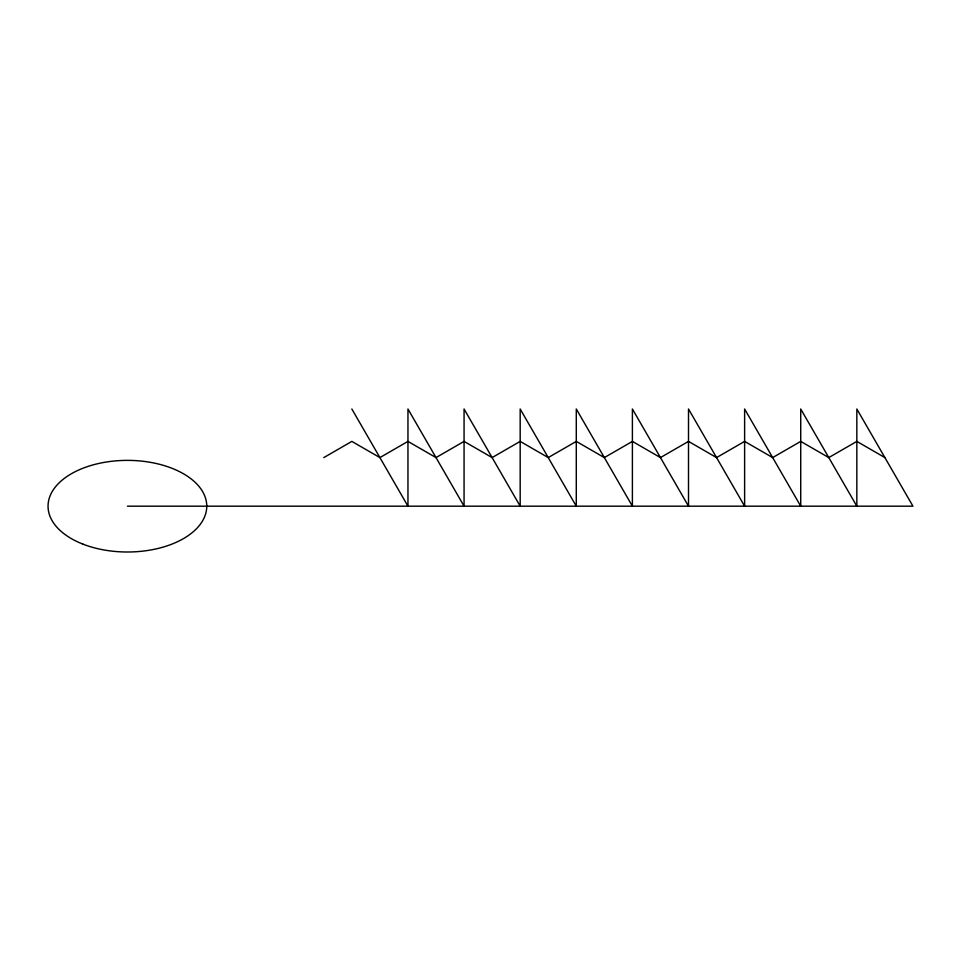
<?xml version="1.0" encoding="UTF-8"?>
<svg xmlns="http://www.w3.org/2000/svg" width="961" height="961" viewBox="0 0 961 961"><rect width="100%" height="100%" fill="white"/><g stroke="black" fill="none" stroke-linecap="round" stroke-linejoin="round"><path stroke-width="1.44" d="M323.785 457.592L351.846 441.399L379.895 457.592L407.957 441.399L436.006 457.592L464.067 441.399L492.116 457.592L520.177 441.399L548.226 457.592L576.288 441.399L604.337 457.592L632.398 441.399L660.447 457.592L688.508 441.399L716.558 457.592L744.619 441.399L772.668 457.592L800.729 441.399L828.778 457.592L856.84 441.399L884.889 457.592M127.405 506.183L912.95 506.183L856.84 409.002L856.84 506.183L800.729 409.002L800.729 506.183L744.619 409.002L744.619 506.183L688.508 409.002L688.508 506.183L632.398 409.002L632.398 506.183L576.288 409.002L576.288 506.183L520.177 409.002L520.177 506.183L464.067 409.002L464.067 506.183L407.957 409.002L407.957 506.183L351.846 409.002M82.922 544.13A79.355 45.816 0 0 0 206.555 509.45A79.355 45.816 0 0 0 92.724 464.98A79.355 45.816 0 0 0 82.922 544.13"/></g></svg>
